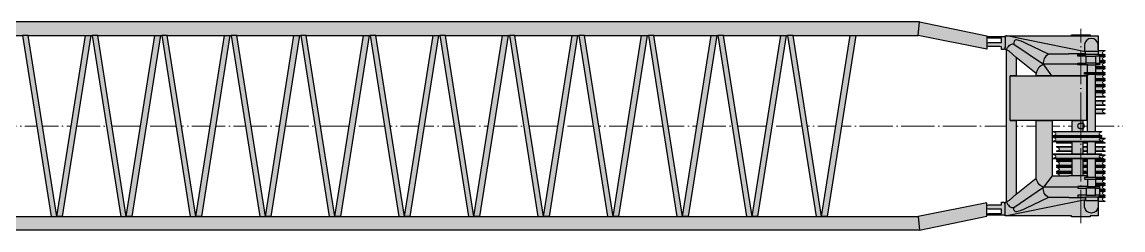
# Model space of a CAD drawing. Header units: millimetres. Extents: x -10000 to 22392, y -19950 to 27002.
# Drawn here: x 6558 to 22392, y -16497 to -13503 of the extents above; entities that cross this region are included whole.
import ezdxf

# ---------------------------------------------------------------- set-up
doc = ezdxf.new("R2010")
doc.units = ezdxf.units.MM
doc.set_wipeout_variables(frame=1)
doc.linetypes.add('ACAD_ISO04W100', pattern=[30, 24, -3, 0, -3])
doc.layers.add('Техника. Кран LR 1600', color=250, linetype='Continuous')
doc.layers.add('Техника. Кран LR 1600 Штриховка', color=7, linetype='Continuous', true_color=0xffd147)

# ---------------------------------------------------------------- blocks, each defined once
blk = doc.blocks.new('LR 1600-2-20230901.151408')
at = {"color": 0, "linetype": 'ByBlock', "lineweight": -2, "transparency": 16777216}
blk.add_wipeout([(350, 35), (350, 27), (319, 14), (319, 14), (313, 8), (310, 0), (313, -8), (319, -14), (319, -14), (350, -27), (350, -35), (-350, -35), (-350, -27), (-319, -14), (-319, -14), (-313, -8), (-310, 0), (-313, 8), (-319, 14), (-319, 14), (-350, 27), (-350, 35)], dxfattribs=at)
at = {"layer": 'Техника. Кран LR 1600 Штриховка', "transparency": 16777216}
h = blk.add_hatch(color=256, dxfattribs=at)
h.dxf.hatch_style = 1
h.set_gradient(color1=(173, 173, 173), tint=1, name='CYLINDER')
edge = h.paths.add_edge_path()
edge.add_line((-350, 35), (350, 35))
edge.add_line((350, 35), (350, 27))
edge.add_line((350, 27), (319, 14))
edge.add_arc((325, 0), 15, 112.5, 247.5)
edge.add_line((319, -14), (350, -27))
edge.add_line((350, -27), (350, -35))
edge.add_line((350, -35), (-350, -35))
edge.add_line((-350, -35), (-350, -27))
edge.add_line((-350, -27), (-319, -14))
edge.add_arc((-325, 0), 15, 292.5, 427.5)
edge.add_line((-319, 14), (-350, 27))
edge.add_line((-350, 27), (-350, 35))
at = {"color": 0, "linetype": 'ByBlock', "lineweight": 5, "transparency": 16777216}
blk.add_lwpolyline([(-350, 35), (350, 35), (350, 27), (319, 14, 0.668179), (319, -14), (350, -27), (350, -35), (-350, -35), (-350, -27), (-319, -14, 0.668179), (-319, 14), (-350, 27), (-350, 35)], format="xyb", dxfattribs=at)
for points in [[(350, 27), (-350, 27)], [(-350, -27), (350, -27)]]:
    blk.add_lwpolyline(points, dxfattribs=at)
blk = doc.blocks.new('LR 1600-2-20230903.072846')
at = {"color": 0, "linetype": 'ByBlock', "lineweight": -2, "transparency": 16777216, "xscale": -1}
for p in [(0, 968), (0, 796), (0, 624)]:
    blk.add_blockref('LR 1600-2-20230901.151408', p, dxfattribs=at)
at = {"color": 0, "linetype": 'ByBlock', "lineweight": -2, "transparency": 16777216, "rotation": 179.9999999999999}
for p in [(0, -624), (0, -796), (0, -968)]:
    blk.add_blockref('LR 1600-2-20230901.151408', p, dxfattribs=at)
at = {"color": 0, "linetype": 'ByBlock', "lineweight": -2, "transparency": 16777216, "xscale": -1}
for p in [(0, 1054), (0, 882), (0, 710), (0, 538)]:
    blk.add_blockref('LR 1600-2-20230901.151408', p, dxfattribs=at)
at = {"color": 0, "linetype": 'ByBlock', "lineweight": -2, "transparency": 16777216, "rotation": 179.9999999999999}
for p in [(0, -538), (0, -710), (0, -882), (0, -1054)]:
    blk.add_blockref('LR 1600-2-20230901.151408', p, dxfattribs=at)
at = {"color": 0, "linetype": 'ByBlock', "lineweight": -2, "transparency": 16777216, "xscale": -1}
blk.add_blockref('LR 1600-2-20230901.151408', (0, 452), dxfattribs=at)
at = {"color": 0, "linetype": 'ByBlock', "lineweight": -2, "transparency": 16777216, "rotation": 179.9999999999999}
blk.add_blockref('LR 1600-2-20230901.151408', (0, -452), dxfattribs=at)
at = {"color": 0, "linetype": 'ByBlock', "lineweight": -2, "transparency": 16777216, "xscale": -1}
blk.add_blockref('LR 1600-2-20230901.151408', (0, 332), dxfattribs=at)
at = {"color": 0, "linetype": 'ByBlock', "lineweight": -2, "transparency": 16777216, "rotation": 179.9999999999999}
blk.add_blockref('LR 1600-2-20230901.151408', (0, -332), dxfattribs=at)
at = {"color": 0, "linetype": 'ByBlock', "lineweight": -2, "transparency": 16777216, "xscale": -1}
blk.add_blockref('LR 1600-2-20230901.151408', (0, 212), dxfattribs=at)
at = {"color": 0, "linetype": 'ByBlock', "lineweight": -2, "transparency": 16777216, "rotation": 179.9999999999999}
blk.add_blockref('LR 1600-2-20230901.151408', (0, -212), dxfattribs=at)
at = {"color": 0, "linetype": 'ByBlock', "lineweight": -2, "transparency": 16777216}
blk.add_wipeout([(-930, 724), (-1017, 724), (-1017, 77), (-930, 77), (-930, -982), (-645, -752), (-645, 77), (-415, 77), (-415, -718), (-175, -718), (-175, -712), (-126, -712), (-126, 77), (27, 77), (27, -712), (75, -712), (75, -718), (96, -718), (96, 746), (206, 746), (206, -740), (258, -740), (258, -765), (208, -765), (208, -872), (266, -872), (266, -888), (266, -1022), (247, -1022), (247, -1291), (135, -1291), (135, -1305), (-135, -1305), (-135, -1294), (-1088, -1294), (-1088, -1272), (-1095, -1272), (-1102, -1283), (-1355, -1283), (-1355, -1264), (-1330, -1259), (-1140, -1259), (-1140, -1196), (-1330, -1196), (-1355, -1192), (-1355, -1142), (-1330, -1137), (-1165, -1137), (-1140, -1133), (-1140, -1097), (-1102, -1097), (-1095, -1123), (-1088, -1123), (-1088, -1096), (-1070, -1090), (-1070, 1095), (-1088, 1101), (-1088, 1128), (-1095, 1128), (-1103, 1103), (-1140, 1103), (-1140, 1138), (-1165, 1143), (-1330, 1143), (-1355, 1147), (-1355, 1197), (-1330, 1202), (-1140, 1202), (-1140, 1265), (-1330, 1265), (-1355, 1269), (-1355, 1289), (-1102, 1289), (-1095, 1277), (-1088, 1277), (-1088, 1300), (-135, 1299), (-135, 1311), (135, 1311), (135, 1299), (247, 1299), (247, 1028), (266, 1028), (266, 903), (266, 878), (208, 878), (208, 771), (258, 771), (258, 746), (96, 746), (96, 723), (82, 723), (82, 724), (-645, 724), (-645, 757), (-930, 987)], dxfattribs=at)
at = {"layer": 'Техника. Кран LR 1600 Штриховка', "transparency": 16777216}
h = blk.add_hatch(color=256, dxfattribs=at)
h.dxf.hatch_style = 1
h.paths.add_polyline_path([(-930, 987), (-930, 724), (-1017, 724), (-1017, 77), (-930, 77), (-930, -982), (-645, -752), (-645, 77), (-415, 77), (-415, -718), (-175, -718), (-175, -712), (-126, -712), (-126, 77), (27, 77), (27, -712), (75, -712), (75, -718), (96, -718), (96, 746), (206, 746), (206, -740), (258, -740), (258, -765), (208, -765), (208, -872), (266, -872), (266, -888), (266, -1022), (247, -1022), (247, -1291), (135, -1291), (135, -1305), (-135, -1305), (-135, -1294), (-1088, -1294), (-1088, -1272), (-1095, -1272), (-1102, -1283), (-1355, -1283), (-1355, -1264), (-1330, -1259), (-1140, -1259), (-1140, -1196), (-1330, -1196), (-1355, -1192), (-1355, -1142), (-1330, -1137), (-1165, -1137), (-1140, -1133), (-1140, -1097), (-1102, -1097), (-1095, -1123), (-1088, -1123), (-1088, -1096), (-1070, -1090), (-1070, 1095), (-1088, 1101), (-1088, 1128), (-1095, 1128), (-1103, 1103), (-1140, 1103), (-1140, 1138), (-1165, 1143), (-1330, 1143), (-1355, 1147), (-1355, 1197), (-1330, 1202), (-1140, 1202), (-1140, 1265), (-1330, 1265), (-1355, 1269), (-1355, 1289), (-1102, 1289), (-1095, 1277), (-1088, 1277), (-1088, 1300), (-135, 1299), (-135, 1311), (135, 1311), (135, 1299), (247, 1299), (247, 1028), (266, 1028), (266, 903), (266, 878), (208, 878), (208, 771), (258, 771), (258, 746), (96, 746), (96, 723), (82, 723), (82, 724), (-645, 724), (-645, 757)])
at = {"color": 0, "linetype": 'ByBlock', "lineweight": -2, "transparency": 16777216}
blk.add_lwpolyline([(-930, 987), (-930, 724), (-1017, 724), (-1017, 77), (-930, 77), (-930, -982), (-645, -752), (-645, 77), (-415, 77), (-415, -718), (-175, -718), (-175, -712), (-126, -712), (-126, 77), (27, 77), (27, -712), (75, -712), (75, -718), (96, -718), (96, 746), (206, 746), (206, -740), (258, -740), (258, -765), (208, -765), (208, -872), (266, -872), (266, -888), (266, -1022), (247, -1022), (247, -1291), (135, -1291), (135, -1305), (-135, -1305), (-135, -1294), (-1088, -1294), (-1088, -1272), (-1095, -1272), (-1102, -1283), (-1355, -1283), (-1355, -1264), (-1330, -1259), (-1140, -1259), (-1140, -1196), (-1330, -1196), (-1355, -1192), (-1355, -1142), (-1330, -1137), (-1165, -1137), (-1140, -1133), (-1140, -1097), (-1102, -1097), (-1095, -1123), (-1088, -1123), (-1088, -1096), (-1070, -1090), (-1070, 1095), (-1088, 1101), (-1088, 1128), (-1095, 1128), (-1103, 1103), (-1140, 1103), (-1140, 1138), (-1165, 1143), (-1330, 1143), (-1355, 1147), (-1355, 1197), (-1330, 1202), (-1140, 1202), (-1140, 1265), (-1330, 1265), (-1355, 1269), (-1355, 1289), (-1102, 1289), (-1095, 1277), (-1088, 1277), (-1088, 1300), (-135, 1299), (-135, 1311), (135, 1311), (135, 1299), (247, 1299), (247, 1028), (266, 1028), (266, 903), (266, 878), (208, 878), (208, 771), (258, 771), (258, 746), (96, 746), (96, 723), (82, 723), (82, 724), (-645, 724), (-645, 757)], close=True, dxfattribs=at)
for points in [[(-1088, 1277), (-1088, 1128)], [(66, 1069), (-1064, 1297), (-1073, 1299)], [(-135, 1299), (247, 1299)], [(96, 723), (96, 746), (50, 746), (50, 771), (96, 771), (96, 878), (-45, 878), (-46, 903), (76, 903), (76, 1003), (-46, 1003), (-46, 1028), (66, 1028), (66, 1078), (246, 1078), (246, 1028), (266, 1028), (266, 1003), (208, 1003), (208, 903), (266, 903), (266, 893)], [(246, 1028), (66, 1028)], [(76, 1003), (208, 1003)], [(-416, 724), (-540, 888)], [(208, 903), (76, 903)], [(96, 878), (208, 878)], [(96, 771), (208, 771)], [(206, 746), (96, 746)], [(-415, -718), (-540, -882)], [(-126, -712), (27, -712)], [(96, -718), (96, -740), (50, -740), (50, -765), (96, -765), (96, -872), (-45, -872), (-46, -897), (76, -897), (76, -997), (-46, -997), (-46, -1022), (66, -1022), (66, -1072), (246, -1072), (246, -1022), (266, -1022), (266, -997), (208, -997), (208, -897), (266, -897), (266, -888)], [(206, -740), (96, -740)], [(96, -765), (208, -765)], [(208, -897), (76, -897)], [(96, -872), (208, -872)], [(66, -1063), (-1064, -1291), (-1073, -1294)], [(246, -1022), (66, -1022)], [(76, -997), (208, -997)], [(-1088, -1272), (-1088, -1123)]]:
    blk.add_lwpolyline(points, dxfattribs=at)
for points in [[(-1070, 1095, -0.120932), (-1031, 1159, -0.249799), (-964, 1180)], [(66, 1040), (-174, 1040), (-174, 1032), (-468, 1032), (-796, 1192, 0.059058), (-927, 1241, 0.479672), (-964, 1180), (-540, 888)], [(247, 1094), (247, 1176, 0.852618), (53, 1176), (53, 1071)], [(-930, 987), (-1030, 1077, 0.087865), (-1070, 1095)], [(-468, 1032, 0.312025), (-540, 888)], [(-45, 888), (-540, 888, 0.234904), (-645, 757)], [(-45, -882), (-540, -882, -0.234904), (-645, -752)], [(66, -1035), (-174, -1035), (-174, -1027), (-468, -1027), (-796, -1187, -0.059058), (-927, -1236, -0.479672), (-964, -1174), (-540, -882)], [(-468, -1027, -0.312025), (-540, -882)], [(-930, -982), (-1030, -1071, -0.087865), (-1070, -1090)], [(-1070, -1090, 0.120932), (-1031, -1154, 0.249799), (-964, -1174)], [(247, -1088), (247, -1170, -0.852618), (53, -1170), (53, -1066)]]:
    blk.add_lwpolyline(points, format="xyb", dxfattribs=at)
blk.add_circle((0, 0), 43, dxfattribs=at)
at = {"color": 0, "linetype": 'ByBlock', "lineweight": -2, "transparency": 16777216, "rotation": 179.9999999999999}
for p in [(-49, -112), (-49, -437)]:
    blk.add_blockref('LR 1600-2-20230901.151408', p, dxfattribs=at)
at = {"color": 0, "linetype": 'ByBlock', "lineweight": -2, "transparency": 16777216}
blk.add_wipeout([(-1017, 77), (-1017, 724), (82, 724), (82, 77)], dxfattribs=at)
at = {"layer": 'Техника. Кран LR 1600 Штриховка', "transparency": 16777216}
h = blk.add_hatch(color=256, dxfattribs=at)
h.dxf.hatch_style = 1
h.paths.add_polyline_path([(82, 77), (-1017, 77), (-1017, 724), (82, 724)])
at = {"color": 0, "linetype": 'ByBlock', "lineweight": -2, "transparency": 16777216}
blk.add_lwpolyline([(82, 77), (-1017, 77), (-1017, 724), (82, 724)], close=True, dxfattribs=at)
at = {"color": 0, "linetype": 'ByBlock', "lineweight": -2, "transparency": 16777216, "rotation": 179.9999999999999}
blk.add_blockref('LR 1600-2-20230901.151408', (-49, -192), dxfattribs=at)
blk = doc.blocks.new('LR 1600-2-20181117.123180562')
at = {"color": 0, "linetype": 'ByBlock', "lineweight": -2, "transparency": 16777216}
blk.add_wipeout([(130, -1388), (210, -1388), (-201, 1218), (-281, 1218)], dxfattribs=at)
at = {"layer": 'Техника. Кран LR 1600 Штриховка', "lineweight": -2, "transparency": 16777216}
h = blk.add_hatch(color=256, dxfattribs=at)
h.dxf.hatch_style = 1
h.paths.add_polyline_path([(-201, 1218), (-281, 1218), (130, -1388), (210, -1388)])
at = {"color": 0, "linetype": 'ByBlock', "lineweight": -2, "transparency": 16777216}
blk.add_lwpolyline([(-201, 1218), (-281, 1218), (130, -1388), (210, -1388), (-201, 1218)], dxfattribs=at)
blk = doc.blocks.new('*U280')
at = {"color": 0, "linetype": 'ACAD_ISO04W100', "lineweight": 5, "ltscale": 20, "transparency": 16777216}
blk.add_line((0, 0), (21787, 0), dxfattribs=at)
at = {"color": 0, "linetype": 'ACAD_ISO04W100', "lineweight": 9, "ltscale": 20, "transparency": 16777216}
blk.add_line((21787, 0), (22392, 0), dxfattribs=at)
at = {"color": 0, "linetype": 'ByBlock', "lineweight": -2, "transparency": 16777216}
blk.add_wipeout([(19464, 1497), (2631, 1497), (2650, 1303), (19445, 1303)], dxfattribs=at)
blk.add_blockref('LR 1600-2-20230903.072846', (21787, 0), dxfattribs=at)
at = {"color": 0, "linetype": 'ACAD_ISO04W100', "lineweight": 5, "ltscale": 20, "transparency": 16777216}
for p, q in [((21787, 0), (21787, 1400)), ((21787, -1400), (21787, 0))]:
    blk.add_line(p, q, dxfattribs=at)
at = {"color": 0, "linetype": 'ByBlock', "lineweight": -2, "transparency": 16777216}
for points in [[(20432, 1106), (19445, 1303), (19464, 1497), (20432, 1299)], [(20432, -1106), (19445, -1303), (19464, -1497), (20432, -1299)]]:
    blk.add_wipeout(points, dxfattribs=at)
at = {"layer": 'Техника. Кран LR 1600 Штриховка', "transparency": 16777216}
h = blk.add_hatch(color=256, dxfattribs=at)
h.dxf.hatch_style = 1
h.paths.add_polyline_path([(19445, 1303), (19464, 1497), (2631, 1497), (2650, 1303)])
h = blk.add_hatch(color=256, dxfattribs=at)
h.dxf.hatch_style = 1
h.paths.add_polyline_path([(20432, 1106), (19445, 1303), (19464, 1497), (20432, 1299)])
at = {"color": 0, "linetype": 'ByBlock', "lineweight": -2, "transparency": 16777216}
for points in [[(19445, 1303), (19464, 1497), (2631, 1497), (2650, 1303)], [(20432, 1299), (20432, 1106), (19445, 1303), (19464, 1497)]]:
    blk.add_lwpolyline(points, close=True, dxfattribs=at)
blk.add_wipeout([(19464, -1497), (2631, -1497), (2650, -1303), (19445, -1303)], dxfattribs=at)
at = {"layer": 'Техника. Кран LR 1600 Штриховка', "transparency": 16777216}
h = blk.add_hatch(color=256, dxfattribs=at)
h.dxf.hatch_style = 1
h.paths.add_polyline_path([(19445, -1303), (19464, -1497), (20432, -1299), (20432, -1106)])
h = blk.add_hatch(color=256, dxfattribs=at)
h.dxf.hatch_style = 1
h.paths.add_polyline_path([(19464, -1497), (2631, -1497), (2650, -1303), (19445, -1303)])
at = {"color": 0, "linetype": 'ByBlock', "lineweight": -2, "transparency": 16777216}
for points in [[(20432, -1299), (20432, -1106), (19445, -1303), (19464, -1497)], [(19445, -1303), (19464, -1497), (2631, -1497), (2650, -1303)]]:
    blk.add_lwpolyline(points, close=True, dxfattribs=at)
for p in [(6848, 85), (7848, 85), (8848, 85), (9848, 85), (10848, 85), (11848, 85), (12848, 85), (13848, 85), (14848, 85), (15848, 85), (16848, 85), (17848, 85)]:
    blk.add_blockref('LR 1600-2-20181117.123180562', p, dxfattribs=at)
at = {"color": 0, "linetype": 'ByBlock', "lineweight": -2, "transparency": 16777216, "xscale": -1}
for p in [(7268, 85), (8268, 85), (9268, 85), (10268, 85), (11268, 85), (12268, 85), (13268, 85), (14268, 85), (15268, 85), (16268, 85), (17268, 85), (18268, 85)]:
    blk.add_blockref('LR 1600-2-20181117.123180562', p, dxfattribs=at)

msp = doc.modelspace()

# ---------------------------------------------------------------- block references
at = {"layer": 'Техника. Кран LR 1600'}
msp.add_blockref('*U280', (0, -15000), dxfattribs=at)

doc.saveas('drawing.dxf')
